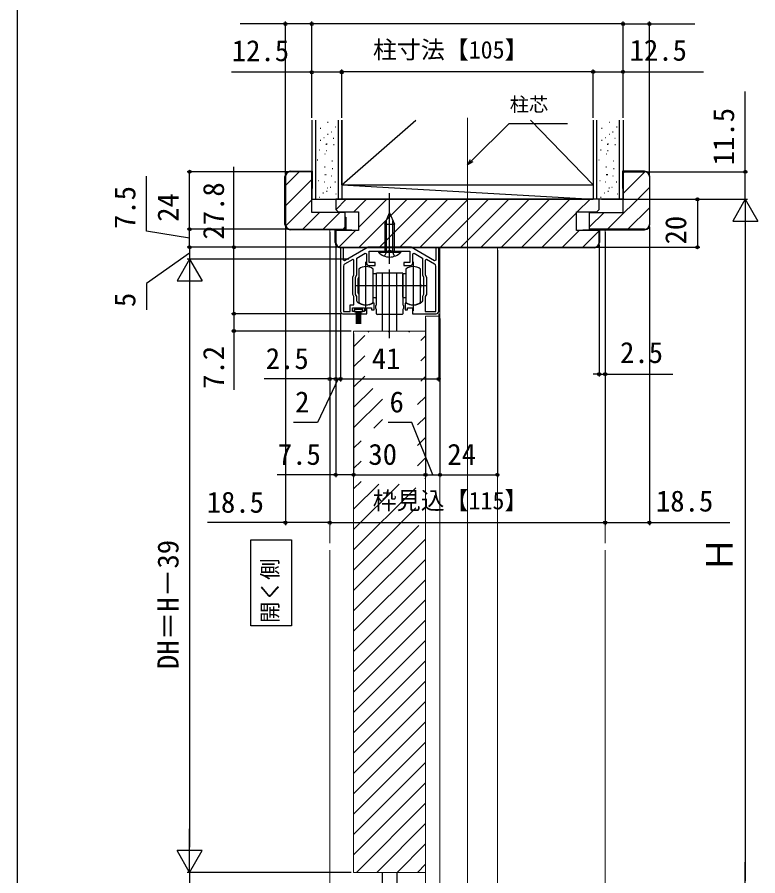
# Model space of a CAD drawing. Units: millimetres, scale not verified. Extents: x -525 to 525, y -783 to 779.
# Drawn here: x -525 to -215.8, y 225.4 to 583.9 of the extents above; entities that cross this region are included whole.
import ezdxf
from ezdxf.enums import TextEntityAlignment as Align

# ---------------------------------------------------------------- set-up
doc = ezdxf.new("R2010")
doc.units = ezdxf.units.MM
doc.header["$LTSCALE"] = 4
for name, color, linetype in [('0-2_USER1', 3, 'Continuous'), ('0-3_YKK_11', 7, 'Continuous'), ('0-6_YKK_13', 4, 'Continuous'), ('0-8_YKK_D', 6, 'Continuous'), ('0-9_YKK_ZWAK', 7, 'Continuous'), ('0-A_YSS_K', 3, 'Continuous'), ('0-B_YSS_KE', 3, 'Continuous')]:
    doc.layers.add(name, color=color, linetype=linetype)
doc.layers.add('0-5_YKK_12', color=2, linetype='Continuous', lineweight=18)
doc.styles.add('ＭＳ ゴシック', font='')
doc.styles.get('ＭＳ ゴシック').set_extended_font_data('MS Gothic')

msp = doc.modelspace()

# ---------------------------------------------------------------- linework, layer by layer
at = {"layer": '0-2_USER1'}
msp.add_lwpolyline([(-427.421, 365.685), (-410.408, 365.685), (-410.408, 329.844), (-427.421, 329.844)], close=True, dxfattribs=at)
at = {"layer": '0-3_YKK_11'}
for p, q in [((-390.003, 487.683), (-390.003, 461.083)), ((-350.203, 461.083), (-350.203, 479.974)), ((-379.252, 463.783), (-379.454, 463.783)), ((-359.552, 463.783), (-359.754, 463.783))]:
    msp.add_line(p, q, dxfattribs=at)
for points in [[(-349.003, 461.083), (-349.003, 487.683), (-350.203, 487.683), (-350.203, 482.514), (-350.703, 482.225), (-360.503, 487.883), (-378.503, 487.883), (-388.303, 482.225), (-388.803, 482.514), (-388.803, 487.683), (-390.003, 487.683)], [(-383.028, 465.104), (-383.203, 465.484), (-383.203, 467.283), (-383.703, 468.149), (-383.703, 475.417), (-383.203, 476.283), (-383.203, 483.322), (-379.703, 485.343), (-379.203, 485.054), (-379.203, 481.283)], [(-378.203, 480.283), (-375.503, 480.283), (-375.503, 481.483), (-378.003, 481.483), (-378.003, 486.283), (-369.961, 486.283), (-369.778, 486.403), (-369.228, 486.403), (-369.045, 486.283), (-361.003, 486.283), (-361.003, 481.483), (-363.503, 481.483), (-363.503, 480.283), (-360.803, 480.283)], [(-359.803, 481.283), (-359.803, 485.054), (-359.303, 485.343), (-355.803, 483.322), (-355.803, 476.283), (-355.303, 475.417), (-355.303, 468.149), (-355.803, 467.283), (-355.803, 465.484), (-355.978, 465.104)], [(-388.803, 479.974), (-388.803, 461.083), (-386.003, 461.083), (-386.003, 463.783), (-384.403, 463.783), (-384.403, 467.283), (-384.903, 468.149), (-384.903, 475.417), (-384.403, 476.283), (-384.403, 482.514), (-384.903, 482.803), (-388.303, 480.84)], [(-350.703, 480.84), (-354.103, 482.803), (-354.603, 482.514), (-354.603, 476.283), (-354.103, 475.417), (-354.103, 468.149), (-354.603, 467.283), (-354.603, 461.083), (-350.203, 461.083)], [(-389.003, 460.083), (-383.503, 460.083), (-383.503, 461.083), (-385.003, 461.083), (-385.003, 462.583), (-380.003, 462.583), (-380.003, 461.083), (-381.503, 461.083), (-381.503, 460.083), (-379.003, 460.083), (-379.003, 462.583), (-377.003, 462.583), (-377.003, 461.683), (-376.003, 461.683), (-376.003, 464.583), (-376.314, 464.583), (-376.466, 464.542)], [(-362.54, 464.542), (-362.692, 464.583), (-363.003, 464.583), (-363.003, 461.683), (-362.003, 461.683), (-362.003, 462.583), (-360.003, 462.583), (-360.003, 460.083), (-350.003, 460.083)]]:
    msp.add_lwpolyline(points, dxfattribs=at)
for centre, radius, start, end in [((-387.803, 479.974), 1, 120, 180.00003), ((-378.203, 481.283), 1, 180.00001, 269.99999), ((-360.803, 481.283), 1, 270.00001, 359.99999), ((-351.203, 479.974), 1, 359.99997, 60), ((-379.453, 469.283), 5.5, 229.45839, 269.99109), ((-379.253, 469.283), 5.5, 270.00891, 300.45033), ((-359.753, 469.283), 5.5, 239.54967, 269.99109), ((-359.553, 469.283), 5.5, 270.00891, 310.54161), ((-389.003, 461.083), 1, 180.00001, 269.99999), ((-350.003, 461.083), 1, 270.00001, 359.99999)]:
    msp.add_arc(centre, radius, start, end, dxfattribs=at)
at = {"layer": '0-5_YKK_12'}
for p, q in [((-337, 196.169), (-337, 541.883)), ((-394.246, 513.016), (-394.046, 513.016)), ((-276.746, 513.016), (-276.546, 513.016)), ((-394.5, 507.883), (-279.5, 507.883)), ((-394.5, 495.183), (-394.5, 364.383)), ((-279.5, 495.183), (-279.5, 364.383)), ((-348.502, 487.883), (-348.502, 212.883)), ((-324.502, 487.883), (-324.502, 212.883)), ((-354.502, 459.083), (-354.502, 212.883)), ((-354.502, 459.083), (-348.502, 459.083)), ((-378.477, 452.383), (-377.977, 452.883)), ((-369.992, 452.383), (-369.492, 452.883)), ((-361.506, 452.383), (-361.006, 452.883)), ((-384.506, 446.354), (-379.901, 450.959)), ((-356.446, 448.958), (-354.506, 450.898)), ((-384.506, 437.869), (-379.901, 442.474)), ((-356.446, 440.473), (-354.506, 442.413)), ((-384.506, 429.384), (-379.901, 433.989)), ((-356.446, 431.988), (-354.506, 433.928)), ((-384.506, 420.899), (-376.476, 428.929)), ((-384.506, 412.413), (-372.526, 424.393)), ((-357.798, 422.15), (-354.506, 425.443)), ((-376.051, 412.383), (-372.525, 415.908)), ((-357.798, 413.665), (-354.506, 416.958)), ((-384.505, 403.928), (-381.369, 407.065)), ((-357.914, 405.063), (-354.506, 408.472)), ((-384.505, 395.443), (-381.369, 398.579)), ((-357.914, 396.578), (-354.505, 399.987)), ((-354.761, 391.247), (-354.505, 391.502)), ((-384.505, 386.958), (-381.369, 390.094)), ((-384.505, 378.473), (-374.049, 388.929)), ((-384.505, 369.988), (-365.564, 388.929)), ((-384.505, 361.502), (-358.517, 387.49)), ((-384.505, 353.017), (-358.517, 379.005)), ((-384.505, 344.532), (-357.335, 371.701)), ((-384.505, 336.047), (-354.505, 366.047)), ((-394.5, 361.383), (-394.5, 212.883)), ((-279.5, 361.383), (-279.5, 212.883)), ((-384.504, 327.562), (-354.505, 357.561)), ((-384.504, 319.077), (-354.505, 349.076)), ((-384.504, 310.591), (-354.505, 340.591)), ((-384.504, 302.106), (-354.504, 332.106)), ((-384.504, 293.621), (-354.504, 323.621)), ((-384.504, 285.136), (-354.504, 315.136)), ((-384.504, 276.651), (-354.504, 306.65)), ((-384.504, 268.166), (-354.504, 298.165)), ((-384.503, 259.68), (-354.504, 289.68)), ((-384.503, 251.195), (-354.504, 281.195)), ((-384.503, 242.71), (-354.504, 272.71)), ((-384.503, 234.225), (-354.504, 264.225)), ((-383.36, 226.883), (-354.503, 255.739)), ((-374.874, 226.883), (-354.503, 247.254)), ((-366.389, 226.883), (-354.503, 238.769)), ((-357.904, 226.883), (-354.503, 230.284))]:
    msp.add_line(p, q, dxfattribs=at)
msp.add_lwpolyline([(-384.506, 452.883), (-354.506, 452.883), (-354.503, 226.883), (-384.503, 226.883)], close=True, dxfattribs=at)
at = {"layer": '0-6_YKK_13'}
for p, q in [((-369.503, 480.944), (-369.503, 510.493)), ((-370.903, 498.903), (-370.903, 486.283)), ((-368.103, 486.283), (-368.103, 498.903)), ((-371.503, 497.455), (-367.503, 497.455)), ((-371.503, 497.455), (-371.503, 486.283)), ((-374.203, 486.283), (-364.803, 486.283)), ((-374.203, 486.283), (-374.203, 485.772)), ((-374.203, 485.772), (-364.803, 485.772)), ((-364.803, 486.283), (-364.803, 485.772)), ((-379.356, 461.382), (-379.356, 481.783)), ((-359.656, 481.783), (-359.656, 461.382)), ((-382.356, 478.783), (-382.356, 471.783)), ((-376.356, 464.783), (-376.356, 478.783)), ((-376.356, 476.883), (-375.356, 476.883)), ((-375.006, 463.783), (-375.006, 477.083)), ((-364.006, 477.083), (-375.006, 477.083)), ((-372.556, 477.083), (-372.556, 459.783)), ((-369.506, 449.856), (-369.506, 478.542)), ((-366.456, 459.783), (-366.456, 477.083)), ((-364.006, 477.083), (-364.006, 463.783)), ((-363.656, 476.883), (-362.656, 476.883)), ((-362.656, 478.783), (-362.656, 464.783)), ((-356.656, 471.783), (-356.656, 478.783)), ((-382.656, 468.783), (-382.656, 474.783)), ((-375.056, 476.583), (-375.056, 466.983)), ((-363.956, 466.983), (-363.956, 476.583)), ((-354.006, 471.783), (-384.056, 471.783)), ((-382.356, 471.783), (-382.356, 464.783)), ((-356.656, 464.783), (-356.656, 471.783)), ((-375.356, 466.683), (-376.356, 466.683)), ((-362.656, 466.683), (-363.656, 466.683)), ((-375.306, 462.283), (-375.306, 463.483)), ((-363.706, 463.483), (-363.706, 462.283)), ((-383.406, 461.083), (-383.406, 455.933)), ((-383.106, 461.083), (-383.106, 455.933)), ((-382.806, 461.083), (-382.806, 455.933)), ((-382.506, 461.083), (-382.506, 455.933)), ((-382.206, 461.083), (-382.206, 455.933)), ((-381.906, 461.083), (-381.906, 455.933)), ((-381.606, 461.083), (-381.606, 455.933)), ((-375.006, 460.083), (-375.006, 461.983)), ((-364.306, 459.783), (-374.706, 459.783)), ((-372.506, 452.883), (-372.506, 459.783)), ((-366.506, 452.883), (-366.506, 459.783)), ((-364.006, 461.983), (-364.006, 460.083)), ((-372.503, 217.883), (-372.503, 226.883)), ((-366.503, 226.883), (-366.503, 217.883))]:
    msp.add_line(p, q, dxfattribs=at)
for points in [[(-371.503, 497.455), (-369.503, 502.283), (-367.503, 497.455)], [(-371.503, 486.283), (-367.503, 486.283), (-367.503, 497.455)], [(-371.603, 484.129), (-370.653, 486.077), (-369.503, 486.688)], [(-367.403, 484.129), (-368.353, 486.077), (-369.503, 486.688)]]:
    msp.add_lwpolyline(points, dxfattribs=at)
msp.add_lwpolyline([(-380.656, 461.933), (-384.356, 461.933), (-384.356, 461.083), (-380.656, 461.083)], close=True, dxfattribs=at)
for centre, radius, start, end in [((-369.503, 490.331), 6.548, 224.12696, 315.87304), ((-379.356, 474.783), 5, 53.1301, 126.8699), ((-375.356, 476.583), 0.3, 0, 90), ((-363.656, 476.583), 0.3, 90, 180), ((-359.656, 474.783), 5, 53.1301, 126.8699), ((-382.156, 474.783), 0.5, 113.57818, 180), ((-358.566, 471.783), 2.21, 360, 30.20244), ((-358.566, 471.783), 2.21, 329.79756, 360), ((-382.156, 468.783), 0.5, 180, 246.42182), ((-375.356, 466.983), 0.3, 270, 0), ((-363.656, 466.983), 0.3, 180, 270), ((-379.356, 468.783), 5, 233.1301, 306.8699), ((-375.006, 463.483), 0.3, 90, 180), ((-364.006, 463.483), 0.3, 0, 90), ((-359.656, 468.783), 5, 233.1301, 306.8699), ((-375.006, 462.283), 0.3, 180, 270), ((-374.706, 460.083), 0.3, 180, 270), ((-364.306, 460.083), 0.3, 270, 360), ((-364.006, 462.283), 0.3, 270, 0)]:
    msp.add_arc(centre, radius, start, end, dxfattribs=at)
at = {"layer": '0-8_YKK_D'}
for p, q in [((-413, 518.383), (-413, 582.102)), ((-401.999, 541.909), (-401.999, 582.102)), ((-271.999, 581.102), (-401.999, 581.102)), ((-271.999, 541.909), (-271.999, 582.102)), ((-261.003, 518.383), (-261.003, 582.102)), ((-402, 543.254), (-402, 561.909)), ((-389.5, 541.909), (-389.5, 562.102)), ((-389.5, 543.254), (-389.5, 561.909)), ((-284.499, 561.102), (-389.5, 561.102)), ((-284.499, 541.909), (-284.499, 562.102)), ((-284.499, 542.102), (-284.499, 562.102)), ((-271.999, 541.909), (-271.999, 562.102)), ((-412, 519.383), (-454, 519.383)), ((-453, 495.383), (-453, 519.383)), ((-262.003, 519.383), (-220.003, 519.383)), ((-281, 507.883), (-240.003, 507.883)), ((-278.5, 507.883), (-220.003, 507.883)), ((-278.5, 507.883), (-220.003, 507.883)), ((-241.003, 507.883), (-241.003, 487.883)), ((-221.003, 507.883), (-226.253, 498.79)), ((-221.003, 507.883), (-215.753, 498.79)), ((-221.003, 507.883), (-221.003, 489.697)), ((-226.253, 498.79), (-215.753, 498.79)), ((-412, 495.383), (-454, 495.383)), ((-412, 495.383), (-454, 495.383)), ((-453, 487.883), (-453, 495.383)), ((-413, 496.383), (-413, 371.883)), ((-261.003, 496.383), (-261.003, 371.883)), ((-221.003, 497.383), (-221.003, 223.383)), ((-394.5, 494.183), (-394.5, 371.883)), ((-394.5, 494.183), (-394.5, 371.883)), ((-279.5, 494.183), (-279.5, 371.883)), ((-279.5, 494.183), (-279.5, 371.883)), ((-391, 487.883), (-454, 487.883)), ((-391, 487.883), (-454, 487.883)), ((-453, 487.883), (-453, 482.883)), ((-391, 487.883), (-435.5, 487.883)), ((-394.5, 487.883), (-394.5, 431.883)), ((-392, 488.883), (-392, 391.883)), ((-392, 488.883), (-392, 431.883)), ((-283, 487.883), (-240.003, 487.883)), ((-282, 488.883), (-282, 433.883)), ((-324.502, 486.683), (-324.502, 391.883)), ((-453, 482.883), (-458.25, 473.79)), ((-386.503, 482.883), (-454, 482.883)), ((-386.503, 482.883), (-454, 482.883)), ((-453, 482.883), (-447.75, 473.79)), ((-453, 482.883), (-453, 464.697)), ((-458.25, 473.79), (-447.75, 473.79)), ((-453, 472.383), (-453, 237.383)), ((-390.003, 460.083), (-435.5, 460.083)), ((-390.003, 460.083), (-435.5, 460.083)), ((-390.003, 460.083), (-390.003, 431.883)), ((-390.003, 460.083), (-390.003, 431.883)), ((-349.003, 460.083), (-349.003, 431.883)), ((-279.5, 460.139), (-279.5, 433.883)), ((-354.502, 458.083), (-354.5, 391.884)), ((-348.502, 458.083), (-348.5, 391.884)), ((-348.502, 458.083), (-348.502, 391.883)), ((-385.505, 452.883), (-435.5, 452.883)), ((-384.505, 451.883), (-384.505, 391.883)), ((-384.505, 451.883), (-384.505, 391.883)), ((-354.506, 451.883), (-354.506, 391.883)), ((-392, 441.883), (-392, 431.883)), ((-282, 434.883), (-284.55, 434.883)), ((-282, 434.883), (-279.5, 434.883)), ((-279.5, 434.883), (-251.173, 434.883)), ((-394.5, 432.883), (-421.827, 432.883)), ((-392, 432.883), (-394.55, 432.883)), ((-392, 432.883), (-394.5, 432.883)), ((-392, 432.883), (-390.003, 432.883)), ((-392, 432.883), (-390.003, 432.883)), ((-392, 432.883), (-389.45, 432.883)), ((-390.003, 432.883), (-387.453, 432.883)), ((-390.003, 432.883), (-349.003, 432.883)), ((-384.505, 392.883), (-354.506, 392.883)), ((-354.5, 392.884), (-348.5, 392.884)), ((-348.502, 392.883), (-324.502, 392.883)), ((-394.5, 372.883), (-279.5, 372.883)), ((-453, 226.883), (-453, 245.07)), ((-453, 226.883), (-458.25, 235.976)), ((-447.75, 235.976), (-458.25, 235.976)), ((-453, 226.883), (-447.75, 235.976)), ((-221.003, 212.883), (-221.003, 231.07)), ((-385.503, 226.883), (-454, 226.883)), ((-385.503, 226.883), (-454, 226.883))]:
    msp.add_line(p, q, dxfattribs=at)
for points in [[(-402, 581.102), (-413, 581.102), (-431.891, 581.102)], [(-272, 581.102), (-261.003, 581.102), (-242.113, 581.102)], [(-389.5, 560.909), (-402, 560.909), (-435.55, 560.909)], [(-284.499, 561.102), (-271.999, 561.102), (-238.449, 561.102)], [(-221.003, 507.883), (-221.003, 519.383), (-221.003, 552.933)], [(-337, 522.218), (-335.196, 524.021), (-319.641, 539.576), (-295.249, 539.576)], [(-334.713, 523.537), (-337, 522.218), (-335.68, 524.504)], [(-434.5, 460.083), (-434.5, 487.883), (-434.5, 521.456)], [(-453, 491.633), (-471, 494.633), (-471, 517.588)], [(-453, 485.383), (-471, 472.735), (-471, 461.78)], [(-434.5, 460.083), (-434.5, 452.883), (-434.5, 428.379)], [(-391.002, 432.883), (-399.61, 414.76), (-409.565, 414.76)], [(-351.5, 392.884), (-360.253, 414.761), (-370.071, 414.761)], [(-384.505, 392.883), (-392, 392.883), (-416.505, 392.883)], [(-394.5, 372.883), (-413, 372.883), (-445.55, 372.883)], [(-279.5, 372.883), (-261.003, 372.883), (-227.453, 372.883)], [(-453, 226.883), (-453, 212.883), (-453, 192.265)]]:
    msp.add_lwpolyline(points, dxfattribs=at)
for centre in [(-413, 581.102), (-402, 581.102), (-401.999, 581.102), (-272, 581.102), (-271.999, 581.102), (-261.003, 581.102), (-402, 560.909), (-389.5, 561.102), (-389.5, 560.909), (-284.499, 561.102), (-284.499, 561.102), (-271.999, 561.102), (-453, 519.383), (-221.003, 519.383), (-241.003, 507.883), (-453, 495.383), (-453, 495.383), (-453, 487.883), (-453, 487.883), (-434.5, 487.883), (-241.003, 487.883), (-434.5, 460.083), (-434.5, 460.083), (-434.5, 452.883), (-282, 434.883), (-279.5, 434.883), (-394.5, 432.883), (-392, 432.883), (-392, 432.883), (-390.003, 432.883), (-390.003, 432.883), (-349.003, 432.883), (-392, 392.883), (-384.505, 392.883), (-384.505, 392.883), (-354.506, 392.883), (-354.5, 392.884), (-348.502, 392.883), (-348.5, 392.884), (-324.502, 392.883), (-413, 372.883), (-394.5, 372.883), (-394.5, 372.883), (-279.5, 372.883), (-279.5, 372.883), (-261.003, 372.883)]:
    msp.add_circle(centre, 0.637, dxfattribs=at)
at = {"layer": '0-9_YKK_ZWAK'}
msp.add_line((-525, 746.7), (-525, -783.3), dxfattribs=at)
at = {"layer": '0-A_YSS_K'}
for p, q in [((-402, 540.909), (-402, 507.883)), ((-400.5, 540.909), (-400.5, 507.883)), ((-395.365, 540.043), (-395.165, 540.043)), ((-392.225, 538.136), (-392.025, 538.136)), ((-391, 540.909), (-391, 507.883)), ((-389.5, 540.909), (-389.5, 507.883)), ((-389.5, 513.883), (-358.549, 540.909)), ((-389.5, 513.883), (-389.5, 540.909)), ((-284.5, 513.883), (-310.708, 540.909)), ((-284.5, 540.909), (-284.5, 507.883)), ((-284.5, 540.909), (-284.5, 513.883)), ((-283, 507.883), (-283, 540.909)), ((-277.865, 540.043), (-277.665, 540.043)), ((-274.725, 538.136), (-274.525, 538.136)), ((-273.5, 507.883), (-273.5, 540.909)), ((-272, 540.909), (-272, 507.883)), ((-398.456, 537.546), (-398.256, 537.546)), ((-395.365, 535.108), (-395.165, 535.108)), ((-393.908, 536.118), (-393.708, 536.118)), ((-280.956, 537.546), (-280.756, 537.546)), ((-277.865, 535.108), (-277.665, 535.108)), ((-276.408, 536.118), (-276.208, 536.118)), ((-398.456, 532.612), (-398.256, 532.612)), ((-396.998, 533.621), (-396.798, 533.621)), ((-396.101, 530.93), (-395.901, 530.93)), ((-395.814, 531.071), (-395.614, 531.071)), ((-393.01, 533.426), (-392.81, 533.426)), ((-392.898, 530.735), (-392.698, 530.735)), ((-280.956, 532.612), (-280.756, 532.612)), ((-279.498, 533.621), (-279.298, 533.621)), ((-278.601, 530.93), (-278.401, 530.93)), ((-278.314, 531.071), (-278.114, 531.071)), ((-275.51, 533.426), (-275.31, 533.426)), ((-275.398, 530.735), (-275.198, 530.735)), ((-398.905, 528.575), (-398.705, 528.575)), ((-395.989, 528.239), (-395.789, 528.239)), ((-281.405, 528.575), (-281.205, 528.575)), ((-278.489, 528.239), (-278.289, 528.239)), ((-399.69, 524.314), (-399.49, 524.314)), ((-396.599, 526.81), (-396.399, 526.81)), ((-393.571, 523.894), (-393.371, 523.894)), ((-282.19, 524.314), (-281.99, 524.314)), ((-279.099, 526.81), (-278.899, 526.81)), ((-276.071, 523.894), (-275.871, 523.894)), ((-396.662, 521.398), (-396.462, 521.398)), ((-393.459, 520.754), (-393.259, 520.754)), ((-279.162, 521.398), (-278.962, 521.398)), ((-275.959, 520.754), (-275.759, 520.754)), ((-413, 513.61), (-407.227, 519.383)), ((-396.55, 518.258), (-396.35, 518.258)), ((-396.15, 518.287), (-395.95, 518.287)), ((-393.795, 517.614), (-393.595, 517.614)), ((-279.05, 518.258), (-278.85, 518.258)), ((-278.65, 518.287), (-278.45, 518.287)), ((-276.295, 517.614), (-276.095, 517.614)), ((-272.003, 518.842), (-271.462, 519.383)), ((-272.003, 510.357), (-262.977, 519.383)), ((-413, 505.125), (-402, 516.125)), ((-399.241, 515.791), (-399.041, 515.791)), ((-396.886, 515.118), (-396.686, 515.118)), ((-395.428, 512.651), (-395.228, 512.651)), ((-394.244, 513.016), (-394.044, 513.016)), ((-392.338, 515.147), (-392.138, 515.147)), ((-389.5, 513.883), (-284.5, 513.883)), ((-389.5, 513.883), (-284.5, 507.883)), ((-389.5, 513.883), (-284.5, 513.883)), ((-389.5, 513.883), (-389.5, 507.883)), ((-284.5, 513.883), (-284.5, 507.883)), ((-281.741, 515.791), (-281.541, 515.791)), ((-279.386, 515.118), (-279.186, 515.118)), ((-278.492, 495.383), (-261.003, 512.871)), ((-277.928, 512.651), (-277.728, 512.651)), ((-276.744, 513.016), (-276.544, 513.016)), ((-274.838, 515.147), (-274.638, 515.147)), ((-397.335, 510.52), (-397.135, 510.52)), ((-395.814, 511.222), (-395.614, 511.222)), ((-392.001, 510.213), (-391.801, 510.213)), ((-279.835, 510.52), (-279.635, 510.52)), ((-278.314, 511.222), (-278.114, 511.222)), ((-274.501, 510.213), (-274.301, 510.213)), ((-412.895, 496.744), (-402, 507.639)), ((-402, 507.883), (-389.5, 507.883)), ((-398.905, 508.726), (-398.705, 508.726)), ((-391.972, 503.555), (-387.643, 507.883)), ((-389.5, 507.883), (-284.5, 507.883)), ((-384.458, 502.583), (-379.158, 507.883)), ((-382.5, 496.056), (-370.673, 507.883)), ((-382.187, 487.883), (-362.187, 507.883)), ((-373.702, 487.883), (-353.702, 507.883)), ((-365.217, 487.883), (-345.217, 507.883)), ((-356.731, 487.883), (-336.731, 507.883)), ((-348.246, 487.883), (-328.246, 507.883)), ((-339.761, 487.883), (-319.761, 507.883)), ((-331.276, 487.883), (-311.276, 507.883)), ((-322.79, 487.883), (-302.79, 507.883)), ((-314.305, 487.883), (-294.305, 507.883)), ((-291.12, 502.583), (-285.82, 507.883)), ((-272.003, 507.883), (-284.503, 507.883)), ((-281.405, 508.726), (-281.205, 508.726)), ((-405.771, 495.383), (-398.771, 502.383)), ((-397.286, 495.383), (-390.286, 502.383)), ((-305.82, 487.883), (-291.5, 502.203)), ((-286.003, 496.357), (-279.977, 502.383)), ((-270.006, 495.383), (-261.003, 504.386)), ((-390.585, 487.971), (-383.673, 494.883)), ((-388.8, 495.383), (-388, 496.184)), ((-297.334, 487.883), (-290.334, 494.883)), ((-288.849, 487.883), (-282, 494.732))]:
    msp.add_line(p, q, dxfattribs=at)
at = {"layer": '0-B_YSS_KE'}
for p, q in [((-413.2, 497.383), (-413.2, 517.383)), ((-413, 517.383), (-413, 497.383)), ((-261.003, 517.383), (-261.003, 497.383)), ((-260.803, 497.383), (-260.803, 517.383)), ((-392.2, 495.083), (-385.2, 495.083)), ((-392.2, 489.883), (-392.2, 495.083)), ((-385.2, 495.083), (-385.2, 494.883)), ((-288.8, 494.883), (-288.8, 495.083)), ((-390, 487.883), (-284, 487.883)), ((-284, 487.683), (-390, 487.683))]:
    msp.add_line(p, q, dxfattribs=at)
for points in [[(-411, 519.583), (-401.8, 519.583), (-401.8, 512.383), (-402, 512.383)], [(-402, 502.383), (-402, 519.383), (-411, 519.383)], [(-263.003, 519.583), (-272.203, 519.583), (-272.203, 512.383), (-272.003, 512.383)], [(-272.003, 502.383), (-272.003, 519.383), (-263.003, 519.383)], [(-282, 507.883), (-392, 507.883), (-392, 503.583), (-391, 502.583), (-382.5, 502.583), (-382.5, 494.883), (-392, 494.883), (-392, 489.883)], [(-282, 489.883), (-282, 494.883), (-291.5, 494.883), (-291.5, 502.583), (-283, 502.583), (-282, 503.583), (-282, 507.883)], [(-411, 495.383), (-388, 495.383), (-388, 502.383), (-402, 502.383)], [(-263.003, 495.383), (-286.003, 495.383), (-286.003, 502.383), (-272.003, 502.383)], [(-388, 500.383), (-387.8, 500.383), (-387.8, 495.183), (-411, 495.183)], [(-286.003, 500.383), (-286.203, 500.383), (-286.203, 495.183), (-263.003, 495.183)], [(-288.8, 495.083), (-281.8, 495.083), (-281.8, 489.883)]]:
    msp.add_lwpolyline(points, dxfattribs=at)
for centre, radius, start, end in [((-411, 517.383), 2.2, 90, 180), ((-411, 517.383), 2, 90, 180), ((-263.003, 517.383), 2.2, 0, 90), ((-263.003, 517.383), 2, 0, 90), ((-411, 497.383), 2.2, 180, 270), ((-411, 497.383), 2, 180, 270), ((-263.003, 497.383), 2, 270, 0), ((-263.003, 497.383), 2.2, 270, 0), ((-390, 489.883), 2.2, 180.00001, 269.99999), ((-390, 489.883), 2, 180.00001, 269.99999), ((-284, 489.883), 2, 270.00001, 359.99999), ((-284, 489.883), 2.2, 270.00001, 359.99999)]:
    msp.add_arc(centre, radius, start, end, dxfattribs=at)

# ---------------------------------------------------------------- texts
at = {"layer": '0-2_USER1', "style": 'ＭＳ ゴシック'}
msp.add_text('開く側', height=6.598, rotation=90, dxfattribs=at).set_placement((-414.176, 330.973), align=Align.BOTTOM_LEFT)
at = {"layer": '0-8_YKK_D', "style": 'ＭＳ ゴシック'}
for s, height, p in [('12.5', 8.798, (-435.391, 562.909)), ('柱寸法【105】', 7.331, (-376.46, 564.466)), ('12.5', 8.798, (-269.29, 563.102)), ('柱芯', 5.865, (-319.311, 542.784)), ('2.5', 8.798, (-273.286, 436.883)), ('2.5', 8.798, (-421.214, 434.383)), ('41', 8.798, (-376.901, 434.383)), ('2', 8.798, (-408.951, 416.26)), ('7.5', 8.798, (-416.164, 394.383)), ('30', 8.798, (-378.369, 394.383)), ('24', 8.798, (-345.399, 394.383)), ('18.5', 8.798, (-445.891, 374.383)), ('枠見込【115】', 7.331, (-376.517, 376.247)), ('18.5', 8.798, (-258.294, 374.883))]:
    msp.add_text(s, height=height, dxfattribs=at).set_placement(p, align=Align.BOTTOM_LEFT)
for s, height, rotation, p in [('11.5', 8.798, 90, (-223.003, 522.092)), ('7.5', 8.798, 90, (-473, 495.474)), ('27.8', 8.798, 90, (-436, 491.047)), ('24', 8.798, 90, (-455, 498.485)), ('20', 8.798, 90, (-243.003, 489.02)), ('5', 8.798, 90, (-473, 462.894)), ('7.2', 8.798, 90, (-436, 428.72)), ('6', 8.798, 0.001, (-369.525, 416.261)), ('DH＝H－39', 8.798, 90, (-455, 311.758)), ('Ｈ', 11, 90, (-223.003, 352.031))]:
    msp.add_text(s, height=height, rotation=rotation, dxfattribs=at).set_placement(p, align=Align.BOTTOM_LEFT)

doc.saveas('drawing.dxf')
